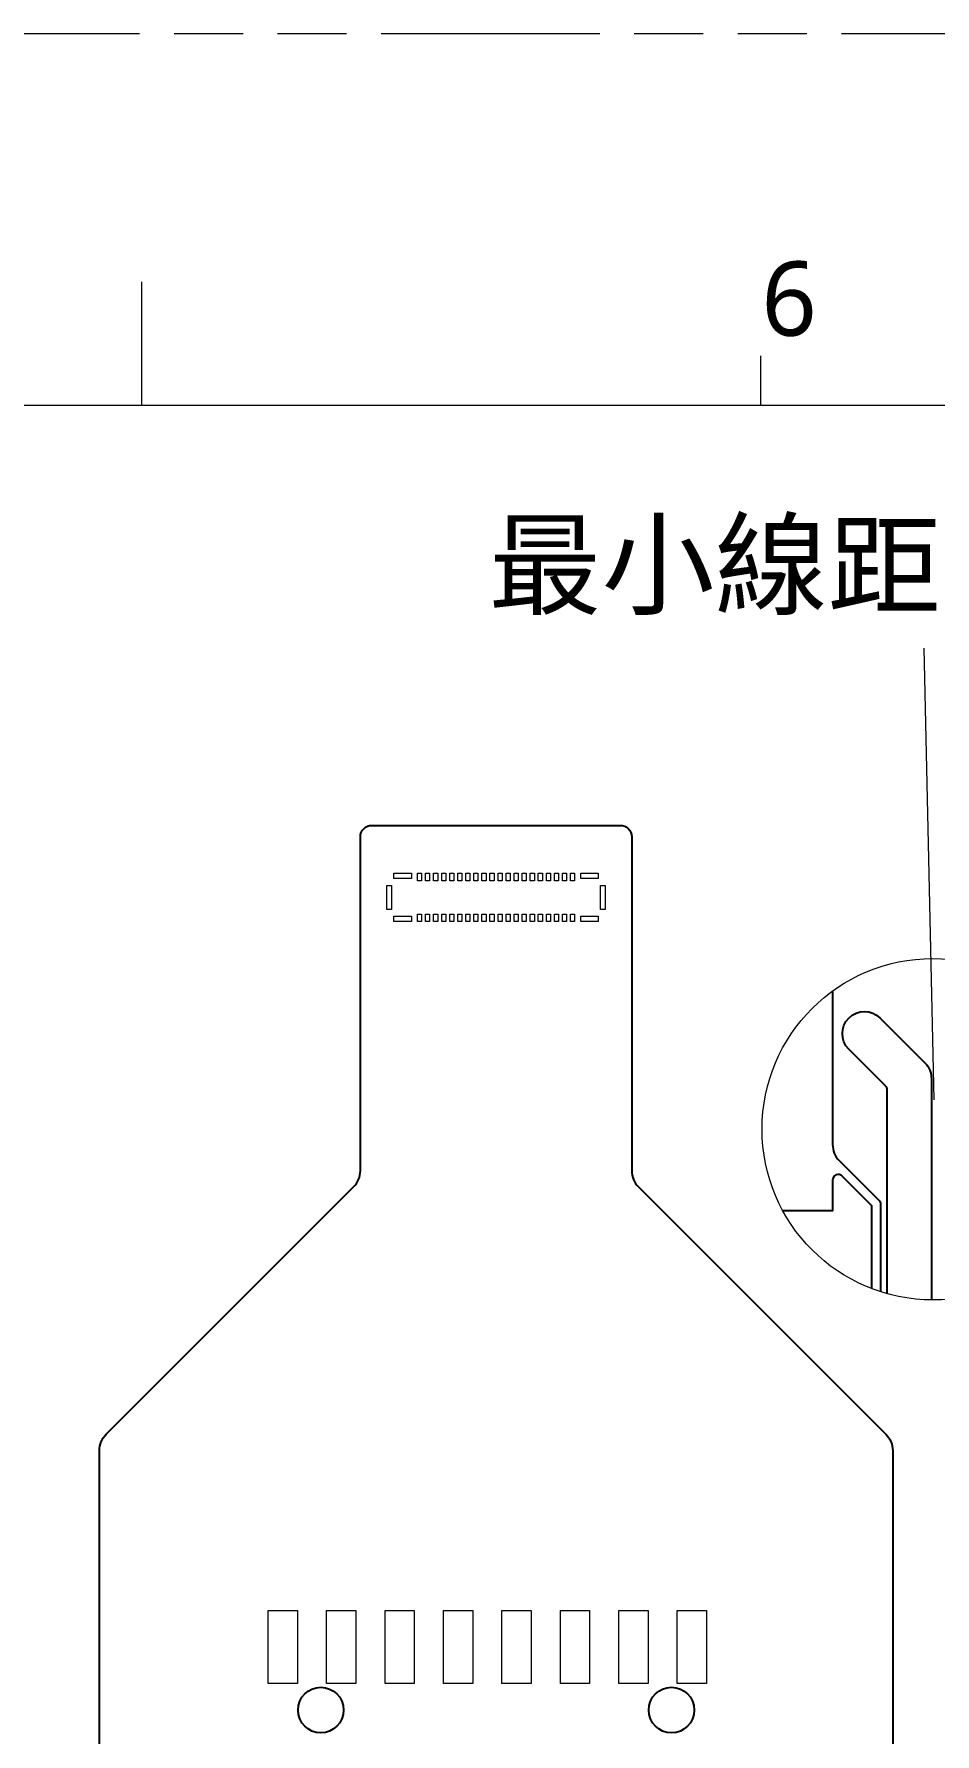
# Model space of a CAD drawing. Extents: x 4328 to 4769, y 264 to 576.
# Drawn here: x 4604.9 to 4644.1, y 502.3 to 576.2 of the extents above; entities that cross this region are included whole.
import ezdxf

# ---------------------------------------------------------------- set-up
doc = ezdxf.new("R2010")
doc.units = 0
doc.linetypes.add('PHANTOM', pattern=[29.5, 9.5, -1.5, 3, -1.5, 3, -1.5, 9.5])
doc.layers.get('0').update_dxf_attribs({"lineweight": 5})
doc.layers.add('0PAPERF', color=2, linetype='PHANTOM', lineweight=5, plot=False)
doc.layers.add('DIM', color=3, linetype='Continuous', lineweight=5)
doc.layers.add('備註', color=1, linetype='Continuous', lineweight=5)
doc.layers.add('gbr-dxf_layer0', color=7, linetype='Continuous')
doc.layers.add('gbr-outline-dxf_layer1', color=2, linetype='Continuous')
doc.styles.get("Standard").update_dxf_attribs({"font": 'txt.shx'})

msp = doc.modelspace()

# ---------------------------------------------------------------- linework, layer by layer
at = {"color": 0}
for p, q in [((4609.598, 560.014), (4609.598, 565.394)), ((4636.498, 560.014), (4636.498, 562.166))]:
    msp.add_line(p, q, dxfattribs=at)
msp.add_line((4755.938, 560.014), (4340.59, 560.014))
at = {"linetype": 'Continuous'}
for points in [[(4620.552, 539.446), (4620.552, 539.674), (4621.314, 539.674), (4621.314, 539.446)], [(4621.579, 539.35), (4621.579, 539.68), (4621.757, 539.68), (4621.757, 539.35)], [(4621.929, 539.35), (4621.929, 539.68), (4622.107, 539.68), (4622.107, 539.35)], [(4622.279, 539.35), (4622.279, 539.68), (4622.457, 539.68), (4622.457, 539.35)], [(4622.629, 539.35), (4622.629, 539.68), (4622.807, 539.68), (4622.807, 539.35)], [(4622.979, 539.35), (4622.979, 539.68), (4623.157, 539.68), (4623.157, 539.35)], [(4623.329, 539.35), (4623.329, 539.68), (4623.507, 539.68), (4623.507, 539.35)], [(4623.679, 539.35), (4623.679, 539.68), (4623.857, 539.68), (4623.857, 539.35)], [(4624.029, 539.35), (4624.029, 539.68), (4624.207, 539.68), (4624.207, 539.35)], [(4624.379, 539.35), (4624.379, 539.68), (4624.557, 539.68), (4624.557, 539.35)], [(4624.729, 539.35), (4624.729, 539.68), (4624.907, 539.68), (4624.907, 539.35)], [(4625.079, 539.35), (4625.079, 539.68), (4625.257, 539.68), (4625.257, 539.35)], [(4625.429, 539.35), (4625.429, 539.68), (4625.607, 539.68), (4625.607, 539.35)], [(4625.779, 539.35), (4625.779, 539.68), (4625.957, 539.68), (4625.957, 539.35)], [(4626.129, 539.35), (4626.129, 539.68), (4626.307, 539.68), (4626.307, 539.35)], [(4626.479, 539.35), (4626.479, 539.68), (4626.657, 539.68), (4626.657, 539.35)], [(4626.829, 539.35), (4626.829, 539.68), (4627.007, 539.68), (4627.007, 539.35)], [(4627.179, 539.35), (4627.179, 539.68), (4627.357, 539.68), (4627.357, 539.35)], [(4627.529, 539.35), (4627.529, 539.68), (4627.707, 539.68), (4627.707, 539.35)], [(4627.879, 539.35), (4627.879, 539.68), (4628.057, 539.68), (4628.057, 539.35)], [(4628.229, 539.35), (4628.229, 539.68), (4628.407, 539.68), (4628.407, 539.35)], [(4628.672, 539.446), (4628.672, 539.674), (4629.434, 539.674), (4629.434, 539.446)], [(4620.251, 538.107), (4620.251, 539.148), (4620.454, 539.148), (4620.454, 538.107)], [(4629.531, 538.107), (4629.531, 539.148), (4629.735, 539.148), (4629.735, 538.107)], [(4620.552, 537.581), (4620.552, 537.809), (4621.314, 537.809), (4621.314, 537.581)], [(4621.579, 537.575), (4621.579, 537.905), (4621.757, 537.905), (4621.757, 537.575)], [(4621.929, 537.575), (4621.929, 537.905), (4622.107, 537.905), (4622.107, 537.575)], [(4622.279, 537.575), (4622.279, 537.905), (4622.457, 537.905), (4622.457, 537.575)], [(4622.629, 537.575), (4622.629, 537.905), (4622.807, 537.905), (4622.807, 537.575)], [(4622.979, 537.575), (4622.979, 537.905), (4623.157, 537.905), (4623.157, 537.575)], [(4623.329, 537.575), (4623.329, 537.905), (4623.507, 537.905), (4623.507, 537.575)], [(4623.679, 537.575), (4623.679, 537.905), (4623.857, 537.905), (4623.857, 537.575)], [(4624.029, 537.575), (4624.029, 537.905), (4624.207, 537.905), (4624.207, 537.575)], [(4624.379, 537.575), (4624.379, 537.905), (4624.557, 537.905), (4624.557, 537.575)], [(4624.729, 537.575), (4624.729, 537.905), (4624.907, 537.905), (4624.907, 537.575)], [(4625.079, 537.575), (4625.079, 537.905), (4625.257, 537.905), (4625.257, 537.575)], [(4625.429, 537.575), (4625.429, 537.905), (4625.607, 537.905), (4625.607, 537.575)], [(4625.779, 537.575), (4625.779, 537.905), (4625.957, 537.905), (4625.957, 537.575)], [(4626.129, 537.575), (4626.129, 537.905), (4626.307, 537.905), (4626.307, 537.575)], [(4626.479, 537.575), (4626.479, 537.905), (4626.657, 537.905), (4626.657, 537.575)], [(4626.829, 537.575), (4626.829, 537.905), (4627.007, 537.905), (4627.007, 537.575)], [(4627.179, 537.575), (4627.179, 537.905), (4627.357, 537.905), (4627.357, 537.575)], [(4627.529, 537.575), (4627.529, 537.905), (4627.707, 537.905), (4627.707, 537.575)], [(4627.879, 537.575), (4627.879, 537.905), (4628.057, 537.905), (4628.057, 537.575)], [(4628.229, 537.575), (4628.229, 537.905), (4628.407, 537.905), (4628.407, 537.575)], [(4628.672, 537.581), (4628.672, 537.809), (4629.434, 537.809), (4629.434, 537.581)], [(4615.09, 504.456), (4615.09, 507.631), (4616.36, 507.631), (4616.36, 504.456)], [(4617.63, 504.456), (4617.63, 507.631), (4618.9, 507.631), (4618.9, 504.456)], [(4620.17, 504.456), (4620.17, 507.631), (4621.44, 507.631), (4621.44, 504.456)], [(4622.71, 504.456), (4622.71, 507.631), (4623.98, 507.631), (4623.98, 504.456)], [(4625.25, 504.456), (4625.25, 507.631), (4626.52, 507.631), (4626.52, 504.456)], [(4627.79, 504.456), (4627.79, 507.631), (4629.06, 507.631), (4629.06, 504.456)], [(4630.33, 504.456), (4630.33, 507.631), (4631.6, 507.631), (4631.6, 504.456)], [(4632.87, 504.456), (4632.87, 507.631), (4634.14, 507.631), (4634.14, 504.456)]]:
    msp.add_lwpolyline(points, close=True, dxfattribs=at)
at = {"layer": '0PAPERF'}
msp.add_line((4769.499, 576.161), (4328.214, 576.161), dxfattribs=at)
at = {"layer": 'gbr-dxf_layer0', "linetype": 'Continuous'}
for points in [[(4639.618, 534.559), (4639.618, 527.891)], [(4639.618, 526.339), (4639.618, 525.004), (4637.455, 525.004)], [(4641.321, 521.619), (4641.321, 525.224), (4640.032, 526.513)]]:
    msp.add_lwpolyline(points, dxfattribs=at)
for points in [[(4641.918, 530.431), (4640.323, 532.025, -1), (4641.681, 533.383), (4643.631, 531.433, -0.202686), (4643.912, 530.74), (4643.912, 521.129)], [(4641.992, 521.398), (4641.992, 530.26, 0.195666), (4641.922, 530.427)], [(4639.618, 527.887, 0.193857), (4639.899, 527.189), (4641.649, 525.439, -0.207121), (4641.705, 525.297), (4641.705, 521.484)]]:
    msp.add_lwpolyline(points, format="xyb", dxfattribs=at)
at = {"layer": 'gbr-dxf_layer0'}
for start, end in [(91.00604, 179.99983), (45.0042, 90.00392)]:
    msp.add_arc((4639.858, 526.347), 0.24, start, end, dxfattribs=at)
at = {"layer": 'gbr-outline-dxf_layer1', "linetype": 'Continuous'}
msp.add_lwpolyline([(4607.758, 444.28), (4607.758, 514.58, -0.198917), (4608.05, 515.287), (4618.803, 526.039, 0.198917), (4619.096, 526.746), (4619.096, 536.613), (4619.096, 541.259, -0.414218), (4619.595, 541.759), (4630.39, 541.759, -0.414068), (4630.891, 541.259), (4630.891, 526.746, 0.198918), (4631.183, 526.039), (4641.939, 515.284, -0.19885), (4642.232, 514.577), (4642.232, 444.318, -0.198916)], format="xyb", dxfattribs=at)
at = {"layer": 'gbr-outline-dxf_layer1', "linetype": 'Continuous', "const_width": 0.000025}
msp.add_lwpolyline([(4642.232, 444.318), (4642.232, 514.577, 0.198849), (4641.939, 515.284), (4631.183, 526.039, -0.198916), (4630.891, 526.746), (4630.891, 541.259, 0.414068), (4630.39, 541.759), (4619.595, 541.759, 0.414218), (4619.096, 541.259), (4619.096, 526.746, -0.198916), (4618.803, 526.039), (4608.05, 515.287, 0.198916), (4607.758, 514.58), (4607.758, 444.28, 0.198917), (4608.05, 443.573), (4619.805, 431.819, -0.198625), (4619.951, 431.465), (4619.951, 423.385, 0.414366), (4620.451, 422.885), (4629.451, 422.885, 0.414217), (4629.951, 423.385), (4629.951, 431.416, -0.198853), (4630.097, 431.769), (4641.939, 443.611, 0.198917)], format="xyb", close=True, dxfattribs=at)
at = {"layer": 'gbr-outline-dxf_layer1'}
for centre in [(4617.376, 503.3), (4632.616, 503.3)]:
    msp.add_circle(centre, 0.99, dxfattribs=at)
at = {"layer": '備註', "linetype": 'Continuous'}
msp.add_line((4644.025, 529.829), (4643.604, 549.456), dxfattribs=at)
msp.add_circle((4643.974, 528.55), 7.422, dxfattribs=at)

# ---------------------------------------------------------------- texts
at = {"layer": 'DIM', "color": 0, "insert": (4636.527, 566.272), "char_height": 3.22809, "width": 1.96536, "attachment_point": 1}
msp.add_mtext('{\\fMicrosoft JhengHei|b0|i0|c136|p0;6}', dxfattribs=at)
at = {"layer": '備註', "color": 1, "linetype": 'Continuous', "insert": (4624.67, 554.896), "char_height": 3.6, "width": 53.70772, "attachment_point": 1}
msp.add_mtext('{\\fPMingLiU|b0|i0|c136|p18;最小線距51.5um}', dxfattribs=at)

doc.saveas('drawing.dxf')
